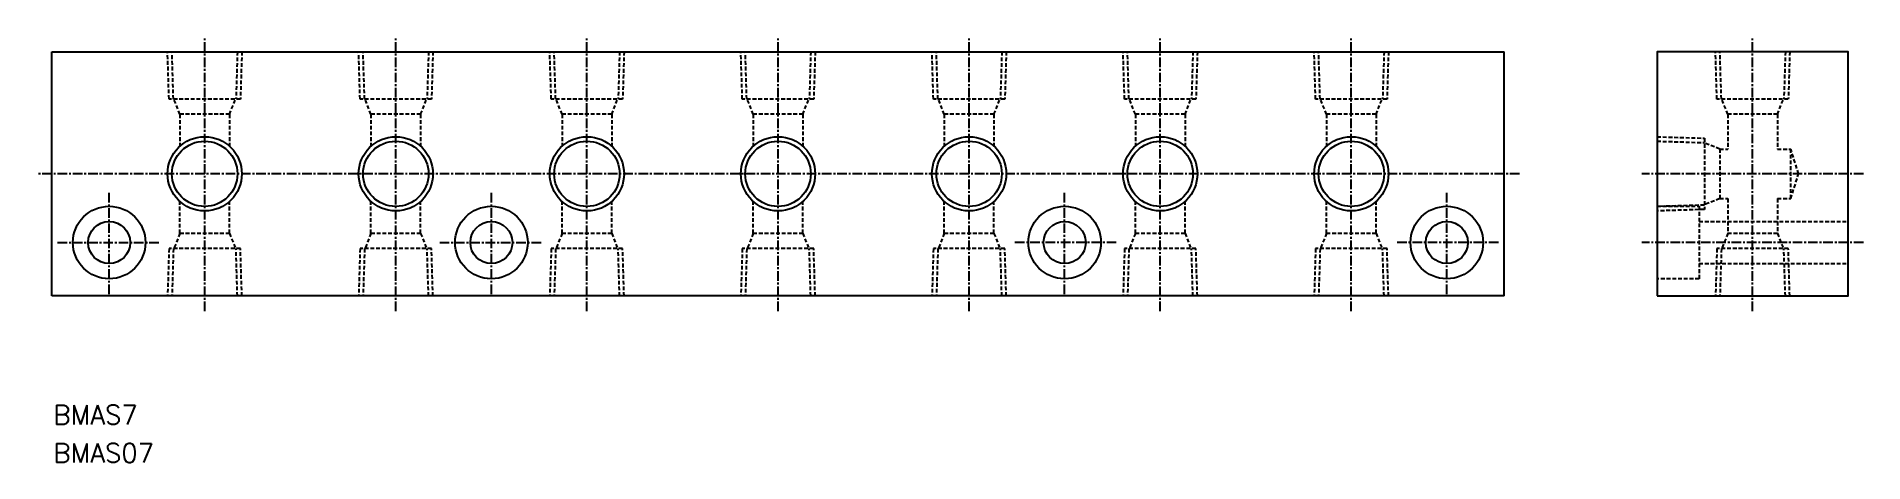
# Model space of a CAD drawing. Extents: x 36 to 275, y 67 to 123.
import ezdxf
from ezdxf.enums import TextEntityAlignment as Align

# ---------------------------------------------------------------- set-up
doc = ezdxf.new("R2010")
doc.units = 0
doc.linetypes.add('CENTER', pattern=[2, 1.25, -0.25, 0.25, -0.25])
doc.linetypes.add('DASHED', pattern=[0.75, 0.5, -0.25])
doc.layers.get('0').update_dxf_attribs({"linetype": 'CONTINUOUS'})
doc.layers.add('CENTER', color=1, linetype='CENTER')
doc.styles.get("Standard").update_dxf_attribs({"font": 'txt.shx', "bigfont": 'extfont.shx'})

msp = doc.modelspace()

# ---------------------------------------------------------------- linework, layer by layer
at = {"color": 7, "linetype": 'CONTINUOUS'}
for p, q in [((37.5, 121), (227.5, 121)), ((37.5, 89), (37.5, 121)), ((227.5, 89), (227.5, 121)), ((227.5, 89), (37.5, 89))]:
    msp.add_line(p, q, dxfattribs=at)
at = {"color": 3, "linetype": 'DASHED'}
for p, q in [((52.83, 114.8), (52.64, 121)), ((53.41, 114.8), (53.22, 121)), ((61.78, 121), (61.59, 114.8)), ((62.36, 121), (62.17, 114.8)), ((77.83, 114.8), (77.64, 121)), ((78.41, 114.8), (78.22, 121)), ((86.78, 121), (86.59, 114.8)), ((87.36, 121), (87.17, 114.8)), ((102.83, 114.8), (102.64, 121)), ((103.41, 114.8), (103.22, 121)), ((111.78, 121), (111.59, 114.8)), ((112.36, 121), (112.17, 114.8)), ((127.83, 114.8), (127.64, 121)), ((128.41, 114.8), (128.22, 121)), ((136.78, 121), (136.59, 114.8)), ((137.36, 121), (137.17, 114.8)), ((152.83, 114.8), (152.64, 121)), ((153.41, 114.8), (153.22, 121)), ((161.78, 121), (161.59, 114.8)), ((162.36, 121), (162.17, 114.8)), ((177.83, 114.8), (177.64, 121)), ((178.41, 114.8), (178.22, 121)), ((186.78, 121), (186.59, 114.8)), ((187.36, 121), (187.17, 114.8)), ((202.83, 114.8), (202.64, 121)), ((203.41, 114.8), (203.22, 121)), ((211.78, 121), (211.59, 114.8)), ((212.36, 121), (212.17, 114.8)), ((255.33, 114.8), (255.14, 121)), ((255.91, 114.8), (255.72, 121)), ((264.28, 121), (264.09, 114.8)), ((264.86, 121), (264.67, 114.8)), ((62.17, 114.8), (52.83, 114.8)), ((54.25, 112.8), (53.47, 114.8)), ((60.75, 112.8), (61.53, 114.8)), ((87.17, 114.8), (77.83, 114.8)), ((79.25, 112.8), (78.47, 114.8)), ((85.75, 112.8), (86.53, 114.8)), ((112.17, 114.8), (102.83, 114.8)), ((104.25, 112.8), (103.47, 114.8)), ((110.75, 112.8), (111.53, 114.8)), ((137.17, 114.8), (127.83, 114.8)), ((129.25, 112.8), (128.47, 114.8)), ((135.75, 112.8), (136.53, 114.8)), ((162.17, 114.8), (152.83, 114.8)), ((154.25, 112.8), (153.47, 114.8)), ((160.75, 112.8), (161.53, 114.8)), ((187.17, 114.8), (177.83, 114.8)), ((179.25, 112.8), (178.47, 114.8)), ((185.75, 112.8), (186.53, 114.8)), ((212.17, 114.8), (202.83, 114.8)), ((204.25, 112.8), (203.47, 114.8)), ((210.75, 112.8), (211.53, 114.8)), ((264.67, 114.8), (255.33, 114.8)), ((256.75, 112.8), (255.97, 114.8)), ((263.25, 112.8), (264.03, 114.8)), ((60.75, 112.8), (54.25, 112.8)), ((54.25, 112.8), (54.25, 108.62)), ((60.75, 112.8), (60.75, 108.62)), ((79.25, 112.8), (79.25, 108.62)), ((85.75, 112.8), (79.25, 112.8)), ((85.75, 112.8), (85.75, 108.62)), ((110.75, 112.8), (104.25, 112.8)), ((104.25, 112.8), (104.25, 108.62)), ((110.75, 112.8), (110.75, 108.62)), ((129.25, 112.8), (129.25, 108.62)), ((135.75, 112.8), (129.25, 112.8)), ((135.75, 112.8), (135.75, 108.62)), ((160.75, 112.8), (154.25, 112.8)), ((154.25, 112.8), (154.25, 108.62)), ((160.75, 112.8), (160.75, 108.62)), ((185.75, 112.8), (179.25, 112.8)), ((179.25, 112.8), (179.25, 108.62)), ((185.75, 112.8), (185.75, 108.62)), ((204.25, 112.8), (204.25, 108.62)), ((210.75, 112.8), (204.25, 112.8)), ((210.75, 112.8), (210.75, 108.62)), ((263.25, 112.8), (256.75, 112.8)), ((256.75, 112.8), (256.75, 108.25)), ((263.25, 112.8), (263.25, 108.25)), ((247.5, 109.86), (253.7, 109.67)), ((247.5, 109.28), (253.7, 109.09)), ((253.7, 109.67), (253.7, 100.33)), ((255.7, 108.25), (253.7, 109.03)), ((255.7, 108.25), (255.7, 101.75)), ((255.7, 108.25), (256.75, 108.25)), ((263.25, 108.25), (265, 108.25)), ((266, 105), (265, 108.25)), ((265, 101.75), (265, 108.25)), ((265, 101.75), (266, 105)), ((54.25, 97.2), (54.25, 101.38)), ((60.75, 97.2), (60.75, 101.38)), ((79.25, 97.2), (79.25, 101.38)), ((85.75, 97.2), (85.75, 101.38)), ((104.25, 97.2), (104.25, 101.38)), ((110.75, 97.2), (110.75, 101.38)), ((129.25, 97.2), (129.25, 101.38)), ((135.75, 97.2), (135.75, 101.38)), ((154.25, 97.2), (154.25, 101.38)), ((160.75, 97.2), (160.75, 101.38)), ((179.25, 97.2), (179.25, 101.38)), ((185.75, 97.2), (185.75, 101.38)), ((204.25, 97.2), (204.25, 101.38)), ((210.75, 97.2), (210.75, 101.38)), ((253.7, 100.91), (247.5, 100.72)), ((247.5, 100.75), (253, 100.75)), ((253, 100.75), (253, 91.25)), ((255.7, 101.75), (253.7, 100.97)), ((255.7, 101.75), (256.75, 101.75)), ((256.75, 101.75), (256.75, 97.2)), ((263.25, 101.75), (265, 101.75)), ((263.25, 101.75), (263.25, 97.2)), ((253.7, 100.33), (247.5, 100.14)), ((253, 98.75), (272.5, 98.75)), ((54.25, 97.2), (53.47, 95.2)), ((60.75, 97.2), (54.25, 97.2)), ((60.75, 97.2), (61.53, 95.2)), ((79.25, 97.2), (78.47, 95.2)), ((85.75, 97.2), (79.25, 97.2)), ((85.75, 97.2), (86.53, 95.2)), ((104.25, 97.2), (103.47, 95.2)), ((110.75, 97.2), (104.25, 97.2)), ((110.75, 97.2), (111.53, 95.2)), ((129.25, 97.2), (128.47, 95.2)), ((135.75, 97.2), (129.25, 97.2)), ((135.75, 97.2), (136.53, 95.2)), ((154.25, 97.2), (153.47, 95.2)), ((160.75, 97.2), (154.25, 97.2)), ((160.75, 97.2), (161.53, 95.2)), ((179.25, 97.2), (178.47, 95.2)), ((185.75, 97.2), (179.25, 97.2)), ((185.75, 97.2), (186.53, 95.2)), ((204.25, 97.2), (203.47, 95.2)), ((210.75, 97.2), (204.25, 97.2)), ((210.75, 97.2), (211.53, 95.2)), ((256.75, 97.2), (255.97, 95.2)), ((263.25, 97.2), (256.75, 97.2)), ((263.25, 97.2), (264.03, 95.2)), ((52.83, 95.2), (52.64, 89)), ((62.17, 95.2), (52.83, 95.2)), ((53.41, 95.2), (53.22, 89)), ((61.78, 89), (61.59, 95.2)), ((62.36, 89), (62.17, 95.2)), ((77.83, 95.2), (77.64, 89)), ((87.17, 95.2), (77.83, 95.2)), ((78.41, 95.2), (78.22, 89)), ((86.78, 89), (86.59, 95.2)), ((87.36, 89), (87.17, 95.2)), ((102.83, 95.2), (102.64, 89)), ((112.17, 95.2), (102.83, 95.2)), ((103.41, 95.2), (103.22, 89)), ((111.78, 89), (111.59, 95.2)), ((112.36, 89), (112.17, 95.2)), ((127.83, 95.2), (127.64, 89)), ((137.17, 95.2), (127.83, 95.2)), ((128.41, 95.2), (128.22, 89)), ((136.78, 89), (136.59, 95.2)), ((137.36, 89), (137.17, 95.2)), ((152.83, 95.2), (152.64, 89)), ((162.17, 95.2), (152.83, 95.2)), ((153.41, 95.2), (153.22, 89)), ((161.78, 89), (161.59, 95.2)), ((162.36, 89), (162.17, 95.2)), ((177.83, 95.2), (177.64, 89)), ((187.17, 95.2), (177.83, 95.2)), ((178.41, 95.2), (178.22, 89)), ((186.78, 89), (186.59, 95.2)), ((187.36, 89), (187.17, 95.2)), ((202.83, 95.2), (202.64, 89)), ((212.17, 95.2), (202.83, 95.2)), ((203.41, 95.2), (203.22, 89)), ((211.78, 89), (211.59, 95.2)), ((212.36, 89), (212.17, 95.2)), ((253, 93.25), (272.5, 93.25)), ((255.33, 95.2), (255.14, 89)), ((264.67, 95.2), (255.33, 95.2)), ((255.91, 95.2), (255.72, 89)), ((264.28, 89), (264.09, 95.2)), ((264.86, 89), (264.67, 95.2)), ((253, 91.25), (247.5, 91.25))]:
    msp.add_line(p, q, dxfattribs=at)
at = {"color": 7, "linetype": 'CONTINUOUS'}
msp.add_lwpolyline([(247.5, 89), (272.5, 89), (272.5, 121), (247.5, 121)], close=True, dxfattribs=at)
at = {"color": 3, "linetype": 'CONTINUOUS'}
for centre in [(57.5, 105), (82.5, 105), (107.5, 105), (132.5, 105), (157.5, 105), (182.5, 105), (207.5, 105)]:
    msp.add_circle(centre, 4.86, dxfattribs=at)
at = {"color": 7, "linetype": 'CONTINUOUS'}
for centre, radius in [((57.5, 105), 4.28), ((82.5, 105), 4.28), ((107.5, 105), 4.28), ((132.5, 105), 4.28), ((157.5, 105), 4.28), ((182.5, 105), 4.28), ((207.5, 105), 4.28), ((45, 96), 4.75), ((95, 96), 4.75), ((170, 96), 4.75), ((220, 96), 4.75), ((45, 96), 2.75), ((95, 96), 2.75), ((170, 96), 2.75), ((220, 96), 2.75)]:
    msp.add_circle(centre, radius, dxfattribs=at)
at = {"layer": 'CENTER', "color": 1, "linetype": 'CENTER'}
for p, q in [((57.5, 87), (57.5, 123)), ((82.5, 87), (82.5, 123)), ((107.5, 87), (107.5, 123)), ((132.5, 87), (132.5, 123)), ((157.5, 87), (157.5, 123)), ((182.5, 87), (182.5, 123)), ((207.5, 87), (207.5, 123)), ((260, 87), (260, 123)), ((229.5, 105), (35.5, 105)), ((274.5, 105), (245.5, 105)), ((45, 89.25), (45, 102.75)), ((95, 89.25), (95, 102.75)), ((170, 89.25), (170, 102.75)), ((220, 89.25), (220, 102.75)), ((38.25, 96), (51.75, 96)), ((88.25, 96), (101.75, 96)), ((176.75, 96), (163.25, 96)), ((226.75, 96), (213.25, 96)), ((274.5, 96), (245.5, 96))]:
    msp.add_line(p, q, dxfattribs=at)

# ---------------------------------------------------------------- texts
at = {"color": 7, "linetype": 'CONTINUOUS'}
for s, p in [('BMAS7', (37.7, 73.42)), ('BMAS07', (37.7, 68.42))]:
    msp.add_text(s, height=2.5, dxfattribs=at).set_placement(p, align=Align.MIDDLE_LEFT)

doc.saveas('drawing.dxf')
